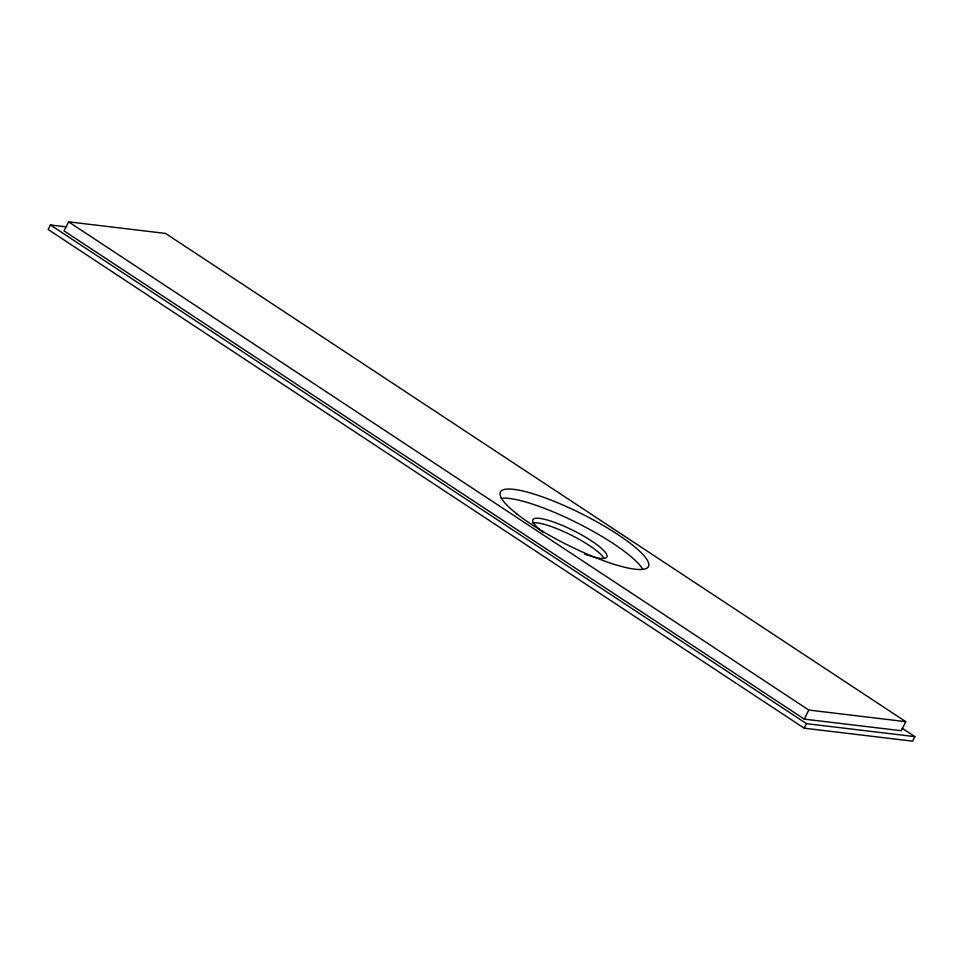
<?xml version="1.0" encoding="UTF-8"?>
<svg xmlns="http://www.w3.org/2000/svg" width="963" height="963" viewBox="0 0 963 963"><rect width="100%" height="100%" fill="white"/><g stroke="black" fill="none" stroke-linecap="round" stroke-linejoin="round"><path stroke-width="1.44" d="M66.748 226.931L50.425 224.969L48.15 229.495L804.225 728.197L912.575 741.161L914.85 736.635L902.295 728.353M68.602 221.839L64.052 230.891L804.261 719.12L901.224 730.724L905.774 721.672L165.576 233.443L68.602 221.839L808.812 710.056L905.774 721.672M804.261 719.12L808.812 710.056M804.225 728.197L806.5 723.67L914.85 736.635M50.425 224.969L806.5 723.67M532.708 522.945A41.421 8.547 26.7 0 1 569.446 534.248A41.421 8.547 26.7 0 1 603.596 557.613M501.254 498.292A82.842 17.081 26.7 0 1 577.162 522.885A82.842 17.081 26.7 0 1 642.778 569.289M543.397 532.407A41.421 8.547 26.7 0 1 545.72 519.599A41.421 8.547 26.7 0 1 599.853 546.996A41.421 8.547 26.7 0 1 589.645 555.82M588.261 555.374A41.421 8.547 26.7 0 1 584.529 554.062M516.902 513.953A82.842 17.081 26.7 0 0 644.066 569.169A82.842 17.081 26.7 0 0 562.296 504.744A82.842 17.081 26.7 0 0 516.902 513.953"/></g></svg>
